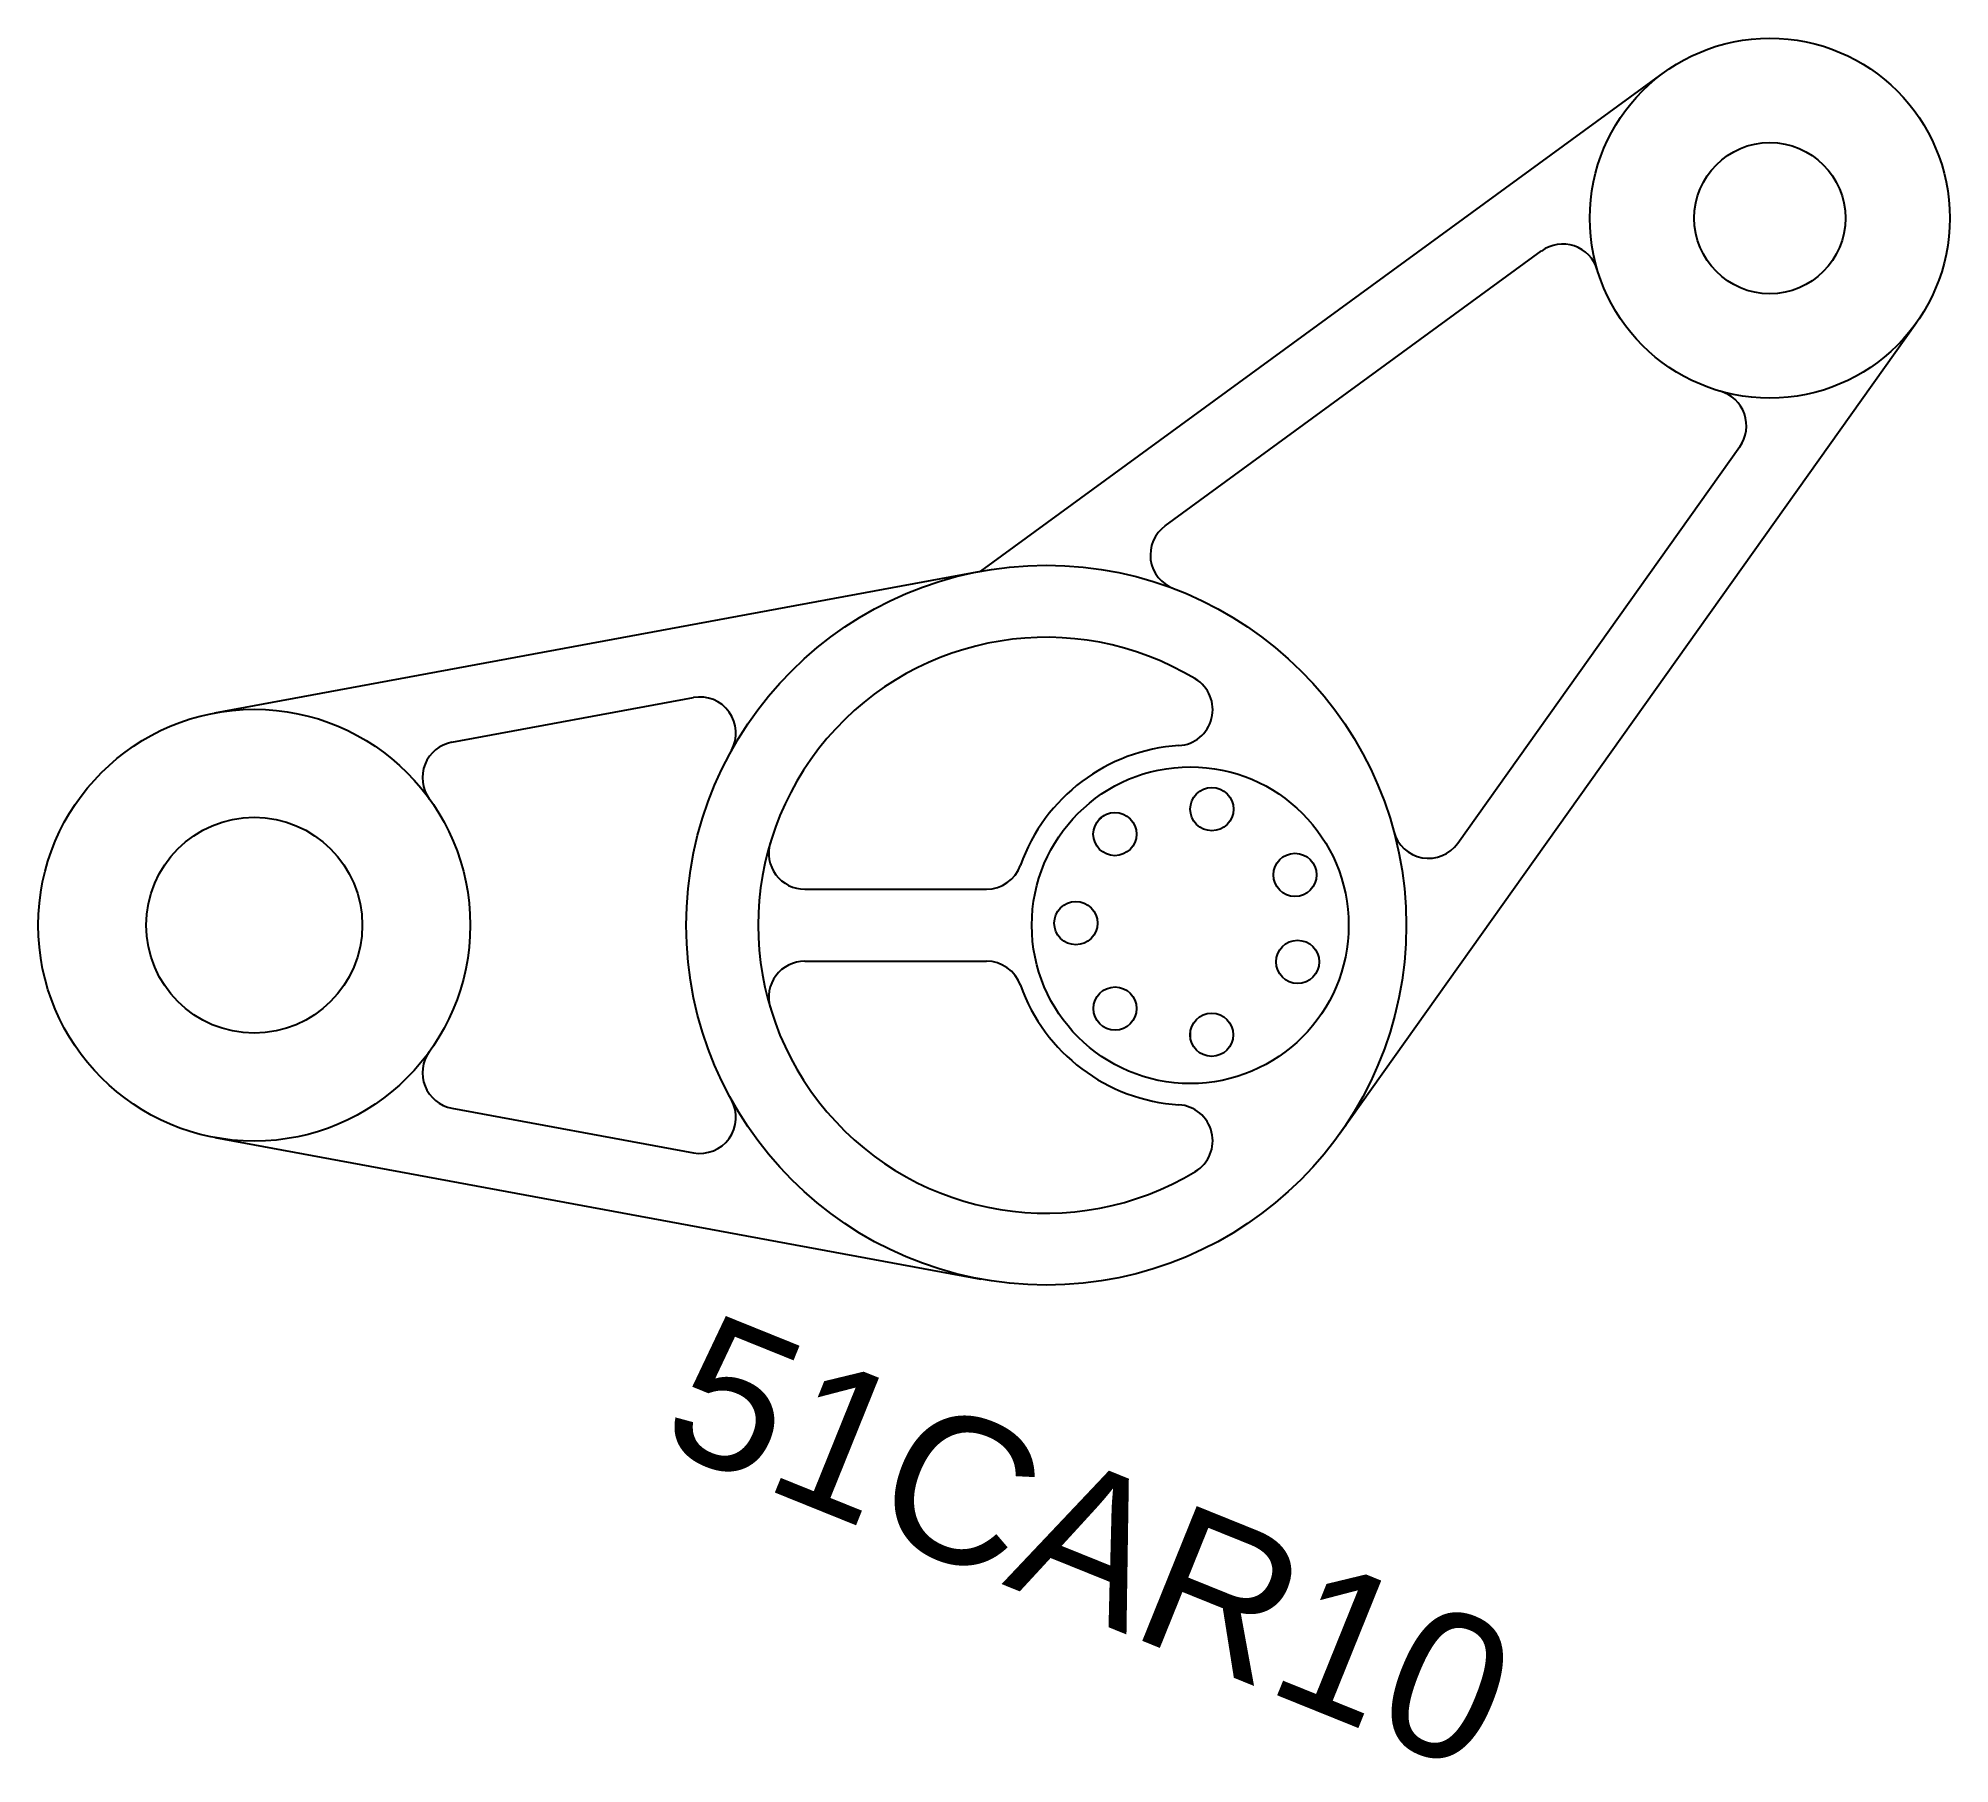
# Model space of a CAD drawing. Header units: inches. Extents: x 9.6 to 36.1, y 3.6 to 27.6.
import ezdxf

# ---------------------------------------------------------------- set-up
doc = ezdxf.new("R2010")
doc.units = ezdxf.units.IN
doc.header["$MEASUREMENT"] = 0
doc.styles.get("Standard").update_dxf_attribs({"font": 'arial.ttf'})

msp = doc.modelspace()

# ---------------------------------------------------------------- linework, layer by layer
for p, q in [((22.685, 20.186), (32.169, 27.111)), ((25.245, 20.817), (30.475, 24.636)), ((27.669, 12.372), (35.681, 23.644)), ((29.312, 16.41), (33.227, 21.918)), ((12.048, 18.219), (22.685, 20.186)), ((15.34, 17.811), (18.694, 18.431)), ((20.24, 15.769), (22.765, 15.769)), ((23.405, 15.298), (23.394, 15.298)), ((23.691, 15.298), (23.706, 15.298)), ((20.24, 14.769), (22.765, 14.769)), ((25.594, 13.777), (25.594, 13.718)), ((15.34, 12.728), (18.694, 12.107)), ((12.048, 12.319), (22.685, 10.353))]:
    msp.add_line(p, q)
for centre, radius in [((33.644, 25.092), 2.5), ((33.644, 25.092), 1.05), ((23.594, 15.269), 5), ((12.594, 15.269), 3), ((25.594, 15.269), 2.2), ((25.895, 16.882), 0.3), ((12.594, 15.269), 1.5), ((24.548, 16.535), 0.3), ((27.049, 15.968), 0.3), ((24.006, 15.298), 0.3), ((27.086, 14.76), 0.3), ((24.55, 14.111), 0.3), ((25.892, 13.747), 0.3)]:
    msp.add_circle(centre, radius)
for centre, radius, start, end in [((30.769, 24.232), 0.5, 16.664, 126.1352), ((32.82, 22.207), 0.5, 324.593, 74.0642), ((25.54, 20.413), 0.5, 126.1352, 249.277), ((23.594, 15.269), 4, 58.8114, 301.1886), ((25.406, 18.263), 0.5, 273.5833, 58.8114), ((18.785, 17.939), 0.5, 330.9545, 100.4757), ((15.43, 17.319), 0.5, 100.4757, 215.8526), ((25.594, 15.269), 2.5, 93.5833, 160.5288), ((25.59, 15.315), 1.9, 128.7727, 132.2514), ((28.904, 16.699), 0.5, 195.0718, 324.593), ((20.24, 16.269), 0.5, 163.3985, 270), ((22.765, 16.269), 0.5, 270, 340.5288), ((20.24, 14.269), 0.5, 90, 196.6015), ((22.765, 14.269), 0.5, 19.4712, 90), ((25.594, 15.269), 2.5, 199.4712, 266.4167), ((15.43, 13.219), 0.5, 144.1474, 259.5243), ((18.785, 12.599), 0.5, 259.5243, 29.0455), ((25.406, 12.275), 0.5, 301.1886, 86.4167)]:
    msp.add_arc(centre, radius, start, end)

# ---------------------------------------------------------------- texts
msp.add_text('51CAR10', height=2.0193, rotation=338.0128).set_placement((18.171, 8.055))

doc.saveas('drawing.dxf')
